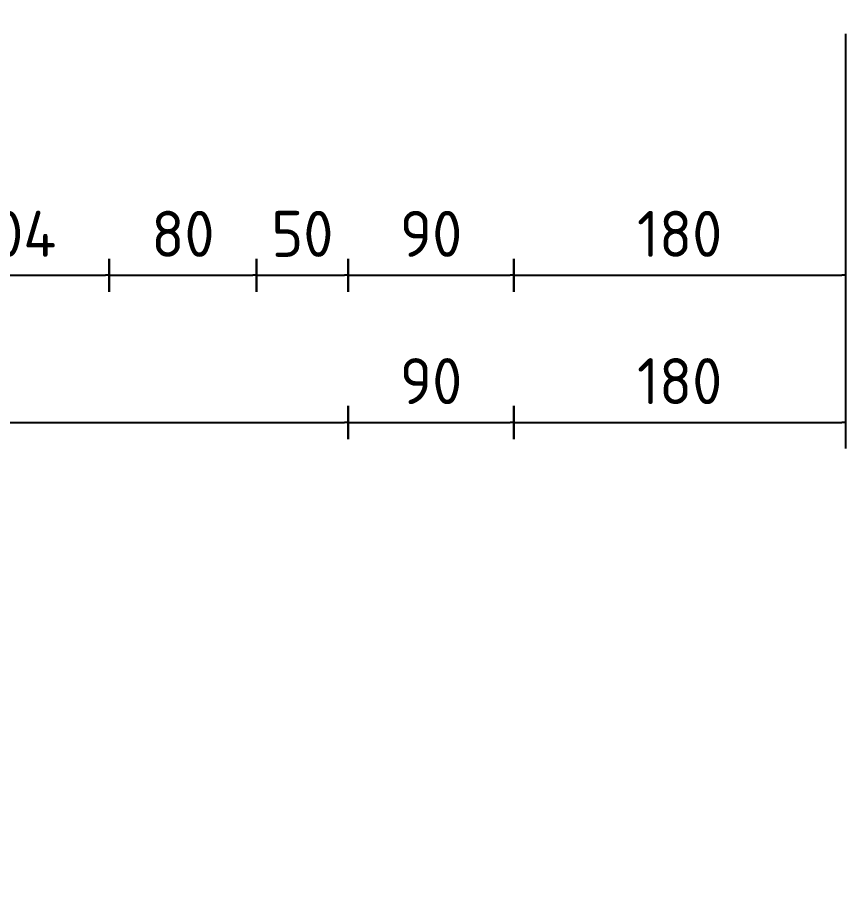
# Model space of a CAD drawing. Extents: x 0 to 420, y 0 to 297.
# Drawn here: x 228.44 to 273.39, y 152.87 to 200.61 of the extents above; entities that cross this region are included whole.
import ezdxf

# ---------------------------------------------------------------- set-up
doc = ezdxf.new("R2010")
doc.units = 0
doc.header["$LTSCALE"] = 12
doc.header["$MEASUREMENT"] = 0
doc.header["$PDMODE"] = 1
doc.layers.get('0').update_dxf_attribs({"linetype": 'CONTINUOUS'})
doc.layers.get('DEFPOINTS').update_dxf_attribs({"linetype": 'CONTINUOUS'})
doc.layers.add('T25', color=1, linetype='CONTINUOUS')
doc.styles.add('ISO', font='iso3098b.shx')
doc.dimstyles.new('SIGNSDIM', dxfattribs={"dimtxt": 2.5, "dimasz": 0.2, "dimexe": 1.5, "dimexo": 2, "dimgap": 1, "dimtad": 1, "dimdec": 4, "dimlfac": 10, "dimrnd": 1, "dimdsep": 46, "dimtxsty": 'ISO', "dimblk": 'SGNDIM', "dimcen": 2.5, "dimadec": 0, "dimazin": 0, "dimtfac": 1, "dimtdec": 4, "dimtix": 1, "dimtmove": 0, "dimatfit": 3, "dimldrblk": 'SGNDIM', "dimfxl": 1, "dimtolj": 1, "dimtzin": 0, "dimarcsym": 0})

# ---------------------------------------------------------------- blocks, each defined once
blk = doc.blocks.new('SGNDIM')
for p, q in [((0, 4.5), (0, -4.5)), ((0, 0), (-1, 0))]:
    blk.add_line(p, q)
blk = doc.blocks.new('*D23')
at = {"layer": 'DEFPOINTS', "color": 0}
for p in [(223.044, 194.404), (233.418, 194.404), (233.418, 186.61)]:
    blk.add_point(p, dxfattribs=at)
at = {"layer": 'T25', "color": 0, "lineweight": -2}
blk.add_line((223.244, 186.61), (233.218, 186.61), dxfattribs=at)
at = {"layer": 'T25', "color": 0, "lineweight": -2, "xscale": 0.2, "yscale": 0.2, "zscale": 0.2, "rotation": 180}
blk.add_blockref('SGNDIM', (223.044, 186.61), dxfattribs=at)
at = {"layer": 'T25', "color": 0, "lineweight": -2, "xscale": 0.2, "yscale": 0.2, "zscale": 0.2}
blk.add_blockref('SGNDIM', (233.418, 186.61), dxfattribs=at)
at = {"layer": 'T25', "color": 0, "insert": (228.231, 188.86), "char_height": 2.5, "attachment_point": 5, "style": 'ISO'}
blk.add_mtext('\\A1;104', dxfattribs=at)
blk = doc.blocks.new('*D24')
at = {"layer": 'DEFPOINTS', "color": 0}
for p in [(233.418, 201.61), (241.418, 201.61), (241.418, 186.61)]:
    blk.add_point(p, dxfattribs=at)
at = {"layer": 'T25', "color": 0, "lineweight": -2}
blk.add_line((233.618, 186.61), (241.218, 186.61), dxfattribs=at)
at = {"layer": 'T25', "color": 0, "lineweight": -2, "xscale": 0.2, "yscale": 0.2, "zscale": 0.2, "rotation": 180}
blk.add_blockref('SGNDIM', (233.418, 186.61), dxfattribs=at)
at = {"layer": 'T25', "color": 0, "lineweight": -2, "xscale": 0.2, "yscale": 0.2, "zscale": 0.2}
blk.add_blockref('SGNDIM', (241.418, 186.61), dxfattribs=at)
at = {"layer": 'T25', "color": 0, "insert": (237.418, 188.86), "char_height": 2.5, "attachment_point": 5, "style": 'ISO'}
blk.add_mtext('\\A1;80', dxfattribs=at)
blk = doc.blocks.new('*D33')
at = {"layer": 'DEFPOINTS', "color": 0}
for p in [(241.418, 195.94), (246.393, 195.94), (246.393, 186.61)]:
    blk.add_point(p, dxfattribs=at)
at = {"layer": 'T25', "color": 0, "lineweight": -2}
blk.add_line((241.618, 186.61), (246.193, 186.61), dxfattribs=at)
at = {"layer": 'T25', "color": 0, "lineweight": -2, "xscale": 0.2, "yscale": 0.2, "zscale": 0.2, "rotation": 180}
blk.add_blockref('SGNDIM', (241.418, 186.61), dxfattribs=at)
at = {"layer": 'T25', "color": 0, "lineweight": -2, "xscale": 0.2, "yscale": 0.2, "zscale": 0.2}
blk.add_blockref('SGNDIM', (246.393, 186.61), dxfattribs=at)
at = {"layer": 'T25', "color": 0, "insert": (243.905, 188.86), "char_height": 2.5, "attachment_point": 5, "style": 'ISO'}
blk.add_mtext('\\A1;50', dxfattribs=at)
blk = doc.blocks.new('*D34')
at = {"layer": 'DEFPOINTS', "color": 0}
for p in [(246.393, 190.204), (255.393, 190.204), (255.393, 186.61)]:
    blk.add_point(p, dxfattribs=at)
at = {"layer": 'T25', "color": 0, "lineweight": -2}
blk.add_line((246.593, 186.61), (255.193, 186.61), dxfattribs=at)
at = {"layer": 'T25', "color": 0, "lineweight": -2, "xscale": 0.2, "yscale": 0.2, "zscale": 0.2, "rotation": 180}
blk.add_blockref('SGNDIM', (246.393, 186.61), dxfattribs=at)
at = {"layer": 'T25', "color": 0, "lineweight": -2, "xscale": 0.2, "yscale": 0.2, "zscale": 0.2}
blk.add_blockref('SGNDIM', (255.393, 186.61), dxfattribs=at)
at = {"layer": 'T25', "color": 0, "insert": (250.893, 188.86), "char_height": 2.5, "attachment_point": 5, "style": 'ISO'}
blk.add_mtext('\\A1;90', dxfattribs=at)
blk = doc.blocks.new('*D35')
at = {"layer": 'DEFPOINTS', "color": 0}
for p in [(255.393, 193.797), (273.393, 193.797), (273.393, 186.61)]:
    blk.add_point(p, dxfattribs=at)
at = {"layer": 'T25', "color": 0, "lineweight": -2}
blk.add_line((255.593, 186.61), (273.193, 186.61), dxfattribs=at)
at = {"layer": 'T25', "color": 0, "lineweight": -2, "xscale": 0.2, "yscale": 0.2, "zscale": 0.2, "rotation": 180}
blk.add_blockref('SGNDIM', (255.393, 186.61), dxfattribs=at)
at = {"layer": 'T25', "color": 0, "lineweight": -2, "xscale": 0.2, "yscale": 0.2, "zscale": 0.2}
blk.add_blockref('SGNDIM', (273.393, 186.61), dxfattribs=at)
at = {"layer": 'T25', "color": 0, "insert": (264.393, 188.86), "char_height": 2.5, "attachment_point": 5, "style": 'ISO'}
blk.add_mtext('\\A1;180', dxfattribs=at)
blk = doc.blocks.new('*D36')
at = {"layer": 'DEFPOINTS', "color": 0}
for p in [(246.393, 182.204), (255.393, 182.204), (255.393, 178.61)]:
    blk.add_point(p, dxfattribs=at)
at = {"layer": 'T25', "color": 0, "lineweight": -2}
blk.add_line((246.593, 178.61), (255.193, 178.61), dxfattribs=at)
at = {"layer": 'T25', "color": 0, "lineweight": -2, "xscale": 0.2, "yscale": 0.2, "zscale": 0.2, "rotation": 180}
blk.add_blockref('SGNDIM', (246.393, 178.61), dxfattribs=at)
at = {"layer": 'T25', "color": 0, "lineweight": -2, "xscale": 0.2, "yscale": 0.2, "zscale": 0.2}
blk.add_blockref('SGNDIM', (255.393, 178.61), dxfattribs=at)
at = {"layer": 'T25', "color": 0, "insert": (250.893, 180.86), "char_height": 2.5, "attachment_point": 5, "style": 'ISO'}
blk.add_mtext('\\A1;90', dxfattribs=at)
blk = doc.blocks.new('*D37')
at = {"layer": 'DEFPOINTS', "color": 0}
for p in [(255.393, 185.797), (273.393, 185.797), (273.393, 178.61)]:
    blk.add_point(p, dxfattribs=at)
at = {"layer": 'T25', "color": 0, "lineweight": -2}
blk.add_line((255.593, 178.61), (273.193, 178.61), dxfattribs=at)
at = {"layer": 'T25', "color": 0, "lineweight": -2, "xscale": 0.2, "yscale": 0.2, "zscale": 0.2, "rotation": 180}
blk.add_blockref('SGNDIM', (255.393, 178.61), dxfattribs=at)
at = {"layer": 'T25', "color": 0, "lineweight": -2, "xscale": 0.2, "yscale": 0.2, "zscale": 0.2}
blk.add_blockref('SGNDIM', (273.393, 178.61), dxfattribs=at)
at = {"layer": 'T25', "color": 0, "insert": (264.393, 180.86), "char_height": 2.5, "attachment_point": 5, "style": 'ISO'}
blk.add_mtext('\\A1;180', dxfattribs=at)
blk = doc.blocks.new('*D38')
at = {"layer": 'DEFPOINTS', "color": 0}
for p in [(204.094, 192.454), (246.393, 192.454), (246.393, 178.61)]:
    blk.add_point(p, dxfattribs=at)
at = {"layer": 'T25', "color": 0, "lineweight": -2}
blk.add_line((204.294, 178.61), (246.193, 178.61), dxfattribs=at)
at = {"layer": 'T25', "color": 0, "lineweight": -2, "xscale": 0.2, "yscale": 0.2, "zscale": 0.2, "rotation": 180}
blk.add_blockref('SGNDIM', (204.094, 178.61), dxfattribs=at)
at = {"layer": 'T25', "color": 0, "lineweight": -2, "xscale": 0.2, "yscale": 0.2, "zscale": 0.2}
blk.add_blockref('SGNDIM', (246.393, 178.61), dxfattribs=at)
at = {"layer": 'T25', "color": 0, "insert": (225.243, 180.86), "char_height": 2.5, "attachment_point": 5, "style": 'ISO'}
blk.add_mtext('\\A1;423', dxfattribs=at)

msp = doc.modelspace()

# ---------------------------------------------------------------- linework, layer by layer
at = {"layer": 'T25'}
msp.add_line((273.393281, 199.73027), (273.393281, 177.20027), dxfattribs=at)
for p in [(229.334586, 190.870301), (229.334586, 177.870301), (229.334586, 177.870301), (229.334586, 164.870301), (263.862831, 164.870301), (229.334586, 152.870301)]:
    msp.add_point(p, dxfattribs=at)

# ---------------------------------------------------------------- dimensions: what is measured, and where the dimension line sits
for base, p1, p2, picture, middle in [((241.417656, 186.61027), (233.417656, 201.61027), (241.417656, 201.61027), '*D24', (237.417656, 188.86027)), ((246.3932805355, 186.6102703738), (241.4176555355, 195.9395672488), (246.3932805355, 195.9395672488), '*D33', (243.9054680355, 188.8602703738)), ((233.417656, 186.61027), (223.043946, 194.404372), (233.417656, 194.404372), '*D23', (228.230801, 188.86027)), ((273.393281, 186.61027), (255.393281, 193.79729), (273.393281, 193.79729), '*D35', (264.393281, 188.86027)), ((246.393281, 178.61027), (204.093718, 192.453558), (246.393281, 192.453558), '*D38', (225.243499, 180.86027)), ((255.393281, 186.61027), (246.393281, 190.20378), (255.393281, 190.20378), '*D34', (250.893281, 188.86027)), ((273.393281, 178.61027), (255.393281, 185.79729), (273.393281, 185.79729), '*D37', (264.393281, 180.86027)), ((255.393281, 178.61027), (246.393281, 182.20378), (255.393281, 182.20378), '*D36', (250.893281, 180.86027))]:
    dim = msp.add_linear_dim(base=base, p1=p1, p2=p2, dimstyle='SIGNSDIM', override={"dimse1": 1, "dimse2": 1}, dxfattribs=at)
    dim.commit()
    dim.dimension.update_dxf_attribs({"geometry": picture, "text_midpoint": middle})

doc.saveas('drawing.dxf')
